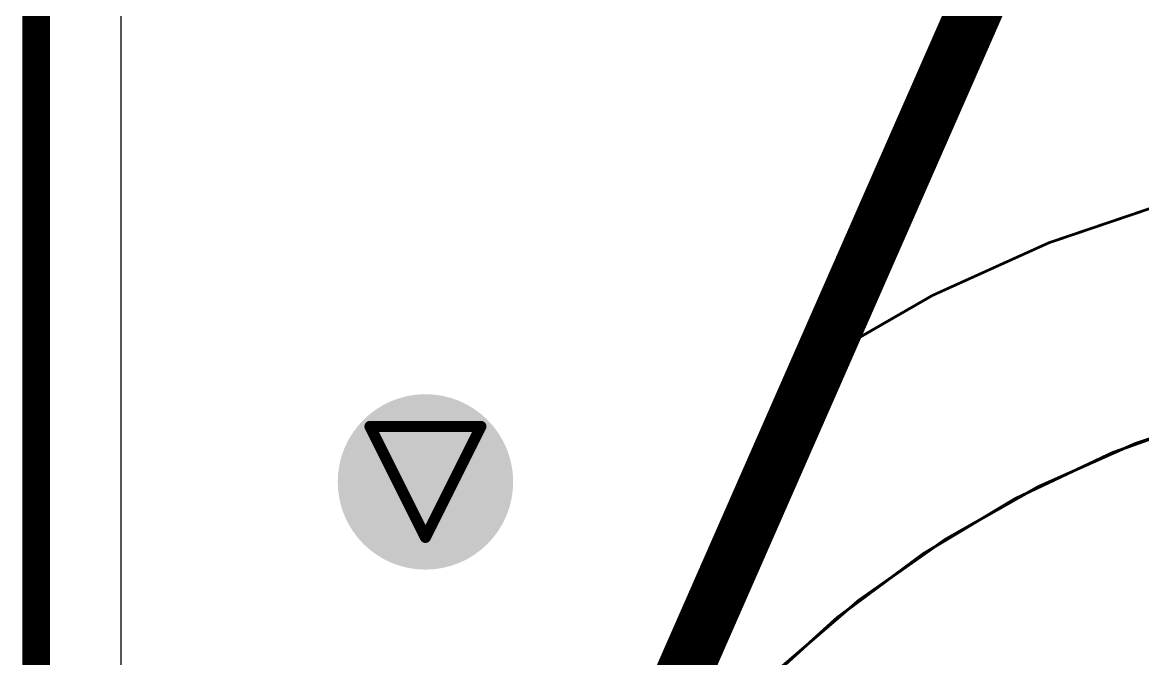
# Model space of a CAD drawing. Header units: inches. Extents: x -7 to 348, y -14 to 159.
# Drawn here: x -6.9 to -1.77, y 3.68 to 6.59 of the extents above; entities that cross this region are included whole.
import ezdxf

# ---------------------------------------------------------------- set-up
doc = ezdxf.new("R2010")
doc.units = ezdxf.units.IN
for name, color, linetype in [('Board Outline', 216, 'Continuous'), ('Bottom Layer', 5, 'Continuous'), ('Bottom Solder', 6, 'Continuous'), ('Drill Drawing', 1, 'Continuous'), ('Fabrication', 76, 'Continuous'), ('Top Layer', 1, 'Continuous'), ('Top Overlay', 2, 'Continuous'), ('Via Holes', 16, 'Continuous')]:
    doc.layers.add(name, color=color, linetype=linetype)

msp = doc.modelspace()

# ---------------------------------------------------------------- hatches: boundary and pattern name
at = {"layer": 'Bottom Layer'}
h = msp.add_hatch(color=5, dxfattribs=at)
edge = h.paths.add_edge_path()
edge.add_arc((-5.0573, 4.4861), 0.3, 0, 360)
at = {"layer": 'Bottom Solder'}
h = msp.add_hatch(color=6, dxfattribs=at)
edge = h.paths.add_edge_path()
edge.add_arc((-5.0573, 4.4861), 0.4016, 0, 360)
at = {"layer": 'Top Layer'}
h = msp.add_hatch(color=1, dxfattribs=at)
edge = h.paths.add_edge_path()
edge.add_arc((-5.0573, 4.4861), 0.3, 0, 360)
at = {"layer": 'Via Holes'}
h = msp.add_hatch(color=7, dxfattribs=at)
edge = h.paths.add_edge_path()
edge.add_arc((-5.0573, 4.4861), 0.15, 0, 360)

# ---------------------------------------------------------------- linework, layer by layer
at = {"layer": 'Board Outline'}
msp.add_lwpolyline([(-6.839, -1.45, 0.127, 0.127, 0), (-6.839, 82.4, 0.127, 0.127, 0)], format="xyseb", dxfattribs=at)
msp.add_lwpolyline([(-6.839, -1.45, 0.127, 0.127, 0), (-6.839, 82.4, 0.127, 0.127, 0)], format="xyseb", dxfattribs=at)
msp.add_lwpolyline([(-6.839, -1.45, 0.127, 0.127, 0), (-6.839, 82.4, 0.127, 0.127, 0)], format="xyseb", dxfattribs=at)
msp.add_lwpolyline([(-6.839, -1.45, 0.127, 0.127, 0), (-6.839, 82.4, 0.127, 0.127, 0)], format="xyseb", dxfattribs=at)
at = {"layer": 'Bottom Layer'}
msp.add_line((-6.4506, -1.45), (-6.4506, 35.1726), dxfattribs=at)
at = {"layer": 'Drill Drawing'}
for points in [[(-5.3113, 4.7401, 0.0508, 0.0508, 0), (-4.8033, 4.7401, 0.0508, 0.0508, 0)], [(-5.3113, 4.7401, 0.0508, 0.0508, 0), (-5.0573, 4.2321, 0.0508, 0.0508, 0)], [(-5.0573, 4.2321, 0.0508, 0.0508, 0), (-4.8033, 4.7401, 0.0508, 0.0508, 0)]]:
    msp.add_lwpolyline(points, format="xyseb", dxfattribs=at)
for points in [[(-5.324, 4.7401, 0.0254, 0.0254, 1), (-5.2986, 4.7401, 0.0254, 0.0254, 1)], [(-5.324, 4.7401, 0.0254, 0.0254, 1), (-5.2986, 4.7401, 0.0254, 0.0254, 1)], [(-4.816, 4.7401, 0.0254, 0.0254, 1), (-4.7906, 4.7401, 0.0254, 0.0254, 1)], [(-4.816, 4.7401, 0.0254, 0.0254, 1), (-4.7906, 4.7401, 0.0254, 0.0254, 1)], [(-5.07, 4.2321, 0.0254, 0.0254, 1), (-5.0446, 4.2321, 0.0254, 0.0254, 1)], [(-5.07, 4.2321, 0.0254, 0.0254, 1), (-5.0446, 4.2321, 0.0254, 0.0254, 1)]]:
    msp.add_lwpolyline(points, format="xyseb", close=True, dxfattribs=at)
at = {"layer": 'Fabrication'}
for points in [[(-3.2445, 5.0473, 0.0127, 0.0127, -0.992827), (3.3164, -4.9999, 0.0127, 0.0127, 0)], [(-3.2445, 5.0473, 0.0127, 0.0127, -0.992827), (3.3164, -4.9999, 0.0127, 0.0127, 0)], [(-4.063, 3.1834, 0.0127, 0.0127, 0), (-3.2445, 5.0473, 0.0127, 0.0127, 0)], [(-4.063, 3.1834, 0.0127, 0.0127, 0), (-3.2445, 5.0473, 0.0127, 0.0127, 0)], [(-4.5643, 2.042, 0.0127, 0.0127, -1.839785), (-0.0003, -4.9999, 0.0127, 0.0127, 0)], [(-4.5643, 2.042, 0.0127, 0.0127, -1.839785), (-0.0003, -4.9999, 0.0127, 0.0127, 0)]]:
    msp.add_lwpolyline(points, format="xyseb", dxfattribs=at)
for points in [[(-3.2477, 5.0473, 0.00635, 0.00635, 1), (-3.2414, 5.0473, 0.00635, 0.00635, 1)], [(-3.2477, 5.0473, 0.00635, 0.00635, 1), (-3.2414, 5.0473, 0.00635, 0.00635, 1)], [(-3.2477, 5.0473, 0.00635, 0.00635, 1), (-3.2414, 5.0473, 0.00635, 0.00635, 1)], [(-3.2477, 5.0473, 0.00635, 0.00635, 1), (-3.2414, 5.0473, 0.00635, 0.00635, 1)], [(4.9997, 0.0001, 0.0127, 0.0127, 1), (-5.0003, 0.0001, 0.0127, 0.0127, 1)], [(4.9997, 0.0001, 0.0127, 0.0127, 1), (-5.0003, 0.0001, 0.0127, 0.0127, 1)]]:
    msp.add_lwpolyline(points, format="xyseb", close=True, dxfattribs=at)
at = {"layer": 'Top Layer'}
msp.add_line((-6.4506, -1.45), (-6.4506, 35.1726), dxfattribs=at)
at = {"layer": 'Top Overlay'}
msp.add_lwpolyline([(-4.5643, 2.042, 0.254, 0.254, 0), (12.391, 40.6521, 0.254, 0.254, 0)], format="xyseb", dxfattribs=at)

doc.saveas('drawing.dxf')
